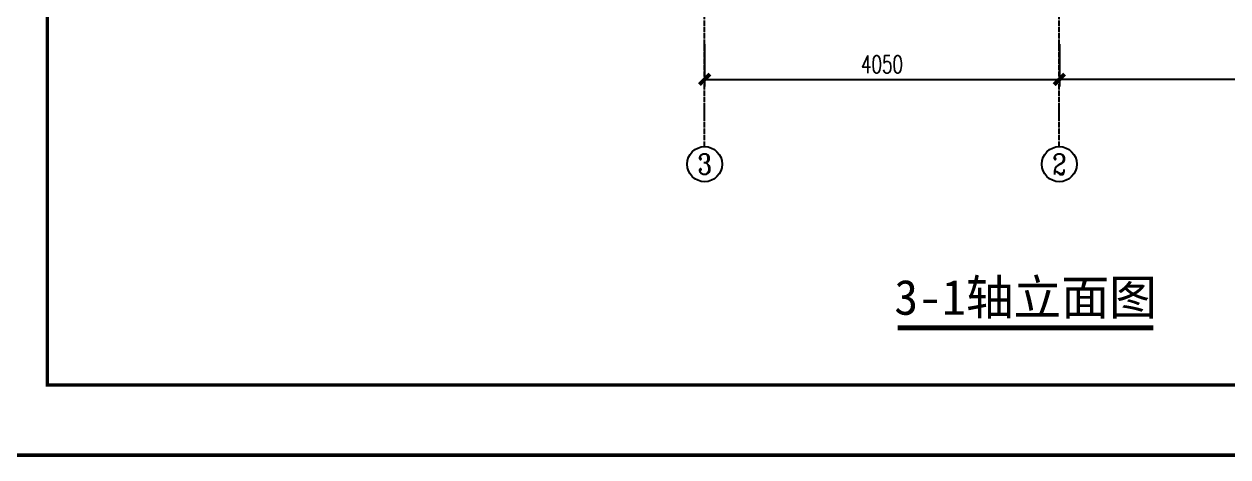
# Model space of a CAD drawing. Extents: x -202236 to 1002404, y -663931 to 1550022.
# Drawn here: x -131454 to -117708, y -357464 to -352528 of the extents above; entities that cross this region are included whole.
import ezdxf
from ezdxf.enums import TextEntityAlignment as Align

# ---------------------------------------------------------------- set-up
doc = ezdxf.new("R2010")
doc.units = 0
doc.linetypes.add('DOTE', pattern=[2.42, 2, -0.2, 0.02, -0.2])
for name, color, linetype in [('0-cxFrame', 155, 'Continuous'), ('3符号', 173, 'Continuous'), ('A-AXIS-D', 1, 'Continuous'), ('A-AXIS-DOTE', 14, 'DOTE'), ('DIM', 173, 'Continuous'), ('PUB_TEXT', 7, 'Continuous')]:
    doc.layers.add(name, color=color, linetype=linetype)
doc.layers.add('0-cxText', color=131, linetype='Continuous', lineweight=25)
doc.styles.add('_TCH_AXIS', font='COMPLEX', dxfattribs={"bigfont": 'GBCBIG'})
doc.styles.add('cx_tuming', font='simhei.ttf')
doc.styles.add('cx_tuqian1', font='')
doc.styles.add('DHTEXT-1', font='ROMANS.shx', dxfattribs={"width": 0.7, "bigfont": 'CHINESE.shx'})
doc.styles.add('中南符号', font='simhei.ttf')
doc.styles.add('黑体', font='simhei.ttf', dxfattribs={"height": 12})
doc.styles.get('cx_tuqian1').set_extended_font_data('SimSun')
doc.dimstyles.new('ZN80', dxfattribs={"dimscale": 80, "dimtxt": 2.5, "dimasz": 1.5, "dimexe": 1, "dimexo": 2, "dimgap": 0.9, "dimtad": 1, "dimdec": 0, "dimdsep": 46, "dimtxsty": 'DHTEXT-1', "dimblk": 'ARCHTICK', "dimcen": 2.5, "dimclrd": 173, "dimclre": 173, "dimclrt": 7, "dimazin": 2, "dimtfac": 0.4, "dimtdec": 0, "dimtix": 1, "dimtmove": 2, "dimatfit": 3, "dimfxl": 0, "dimtolj": 1, "dimtzin": 0, "dimarcsym": 0})

# ---------------------------------------------------------------- blocks, each defined once
blk = doc.blocks.new('TK22.A2 L(Dragon)')
at = {"layer": '0-cxFrame', "color": 7, "const_width": 0.5}
blk.add_lwpolyline([(0, 0), (-594, 0), (-594, 420), (0, 420)], close=True, dxfattribs=at)
at = {"layer": '0-cxFrame', "const_width": 0.5}
blk.add_lwpolyline([(-80, 10), (-574, 10), (-574, 410), (-80, 410)], close=True, dxfattribs=at)
at = {"style": '黑体', "flags": 4}
blk.add_attdef('图幅', text='', height=3.3, dxfattribs=at).set_placement((-40, 3), align=Align.RIGHT)
at = {"layer": '0-cxText', "flags": 4}
for tag, height, style, p in [('建设单位', 3.5, 'cx_tuming', (-45, 240)), ('项目名称', 3.5, 'cx_tuming', (-45, 210)), ('子项名称', 3.5, 'cx_tuming', (-45, 180)), ('工程编号', 3.3, 'cx_tuqian1', (-35, 165)), ('图名1', 3.5, 'cx_tuming', (-45, 87)), ('图名2', 3.5, 'cx_tuming', (-45, 79)), ('图名3', 3.5, 'cx_tuming', (-45, 71)), ('出图日期', 3.3, 'cx_tuqian1', (-39, 60)), ('专业', 3.3, 'cx_tuqian1', (-55, 52)), ('图号', 3.3, 'cx_tuqian1', (-55, 44)), ('版次', 3.3, 'cx_tuqian1', (-20, 44))]:
    blk.add_attdef(tag, text='', height=height, dxfattribs=dict(at, style=style)).set_placement(p, align=Align.MIDDLE)
at = {"layer": 'Defpoints', "color": 6, "flags": 4}
for tag, height, style, p in [('tufu', 3.3, '黑体', (-12, 12)), ('dwfname', 4, 'cx_tuqian1', (-80, 3))]:
    blk.add_attdef(tag, text='', height=height, dxfattribs=dict(at, style=style)).set_placement(p, align=Align.RIGHT)
blk = doc.blocks.new('_ArchTick')
at = {"color": 0, "linetype": 'ByBlock', "const_width": 0.4}
blk.add_lwpolyline([(-0.5, -0.5), (0.5, 0.5)], dxfattribs=at)
blk = doc.blocks.new('*D424')
at = {"layer": 'Defpoints', "color": 0, "ltscale": 800, "transparency": 16777216}
for p in [(-123683, -352596), (-119633, -352596), (-119633, -353158)]:
    blk.add_point(p, dxfattribs=at)
at = {"layer": 'DIM', "color": 173, "linetype": 'ByBlock', "lineweight": -2, "ltscale": 800, "transparency": 16777216}
for p, q in [((-123683, -352756), (-123683, -353238)), ((-119633, -352756), (-119633, -353238)), ((-123683, -353158), (-119633, -353158))]:
    blk.add_line(p, q, dxfattribs=at)
at = {"layer": 'DIM', "color": 173, "lineweight": -2, "ltscale": 800, "transparency": 16777216, "xscale": 120, "yscale": 120, "zscale": 120, "rotation": 180}
blk.add_blockref('_ArchTick', (-123683, -353158), dxfattribs=at)
at = {"layer": 'DIM', "color": 173, "lineweight": -2, "ltscale": 800, "transparency": 16777216, "xscale": 120, "yscale": 120, "zscale": 120}
blk.add_blockref('_ArchTick', (-119633, -353158), dxfattribs=at)
at = {"layer": 'DIM', "color": 7, "ltscale": 800, "transparency": 16777216, "insert": (-121658, -352986), "char_height": 200, "attachment_point": 5, "style": 'DHTEXT-1'}
blk.add_mtext('\\A1;4050', dxfattribs=at)
blk = doc.blocks.new('*D425')
at = {"layer": 'Defpoints', "color": 0, "ltscale": 800, "transparency": 16777216}
for p in [(-119633, -352596), (-114233, -352596), (-119633, -353158)]:
    blk.add_point(p, dxfattribs=at)
at = {"layer": 'DIM', "color": 173, "linetype": 'ByBlock', "lineweight": -2, "ltscale": 800, "transparency": 16777216}
for p, q in [((-119633, -352756), (-119633, -353238)), ((-114233, -352756), (-114233, -353238)), ((-114233, -353158), (-119633, -353158))]:
    blk.add_line(p, q, dxfattribs=at)
at = {"layer": 'DIM', "color": 173, "lineweight": -2, "ltscale": 800, "transparency": 16777216, "xscale": 120, "yscale": 120, "zscale": 120, "rotation": 180}
blk.add_blockref('_ArchTick', (-119633, -353158), dxfattribs=at)
at = {"layer": 'DIM', "color": 173, "lineweight": -2, "ltscale": 800, "transparency": 16777216, "xscale": 120, "yscale": 120, "zscale": 120}
blk.add_blockref('_ArchTick', (-114233, -353158), dxfattribs=at)
at = {"layer": 'DIM', "color": 7, "ltscale": 800, "transparency": 16777216, "insert": (-116933, -352986), "char_height": 200, "attachment_point": 5, "style": 'DHTEXT-1'}
blk.add_mtext('\\A1;5400', dxfattribs=at)
blk = doc.blocks.new('*U1013')
at = {"const_width": 0.7}
blk.add_lwpolyline([(0, 0), (36.49, 0)], dxfattribs=at)
at = {"color": 0, "style": '中南符号', "flags": 8}
blk.add_attdef('图名', text='', height=5, dxfattribs=at).set_placement((18.24, 1.85), align=Align.CENTER)
blk.add_attdef('比例', (39.29, 1.85), '', height=4, dxfattribs=at)

msp = doc.modelspace()

# ---------------------------------------------------------------- linework, layer by layer
at = {"layer": 'A-AXIS-D'}
for centre in [(-123683.79, -354125.23), (-119633.79, -354125.23)]:
    msp.add_circle(centre, 200, dxfattribs=at)
at = {"layer": 'A-AXIS-DOTE', "ltscale": 30}
for p, q in [((-123683.19, -353925.23), (-123683.19, -346908.23)), ((-119633.19, -353925.23), (-119633.19, -346908.23))]:
    msp.add_line(p, q, dxfattribs=at)

# ---------------------------------------------------------------- block references
at = {"layer": '0-cxFrame', "xscale": 80, "yscale": 80, "zscale": 80}
msp.add_blockref('TK22.A2 L(Dragon)', (-85269.4, -357444.07), dxfattribs=at)
at = {"layer": '3符号', "color": 7}
ref = msp.add_blockref('*U1013', (-121477.64, -355991.09), dxfattribs=dict(at, xscale=80, yscale=80, zscale=80))
ref.add_attrib('图名', '3-1轴立面图', dxfattribs={"layer": '0', "color": 0, "height": 400, "style": '中南符号'}).set_placement((-120018.17, -355843.34), align=Align.CENTER)

# ---------------------------------------------------------------- texts
at = {"layer": 'PUB_TEXT', "style": '_TCH_AXIS'}
for s, p, p2 in [('3', (-123761.45, -354241.72), (-123606.13, -354241.72)), ('2', (-119711.45, -354241.72), (-119556.13, -354241.72))]:
    msp.add_text(s, height=232.97, dxfattribs=at).set_placement(p, p2, align=Align.FIT)

# ---------------------------------------------------------------- dimensions: what is measured, and where the dimension line sits
at = {"layer": 'DIM', "ltscale": 800}
for p1, picture, middle in [((-123683.19, -352595.88), '*D424', (-121658.19, -352986.3)), ((-114233.19, -352595.88), '*D425', (-116933.19, -352986.3))]:
    dim = msp.add_linear_dim(base=(-119633.19, -353158.3), p1=p1, p2=(-119633.19, -352595.88), dimstyle='ZN80', dxfattribs=at)
    dim.commit()
    dim.dimension.update_dxf_attribs({"geometry": picture, "text_midpoint": middle})

doc.saveas('drawing.dxf')
